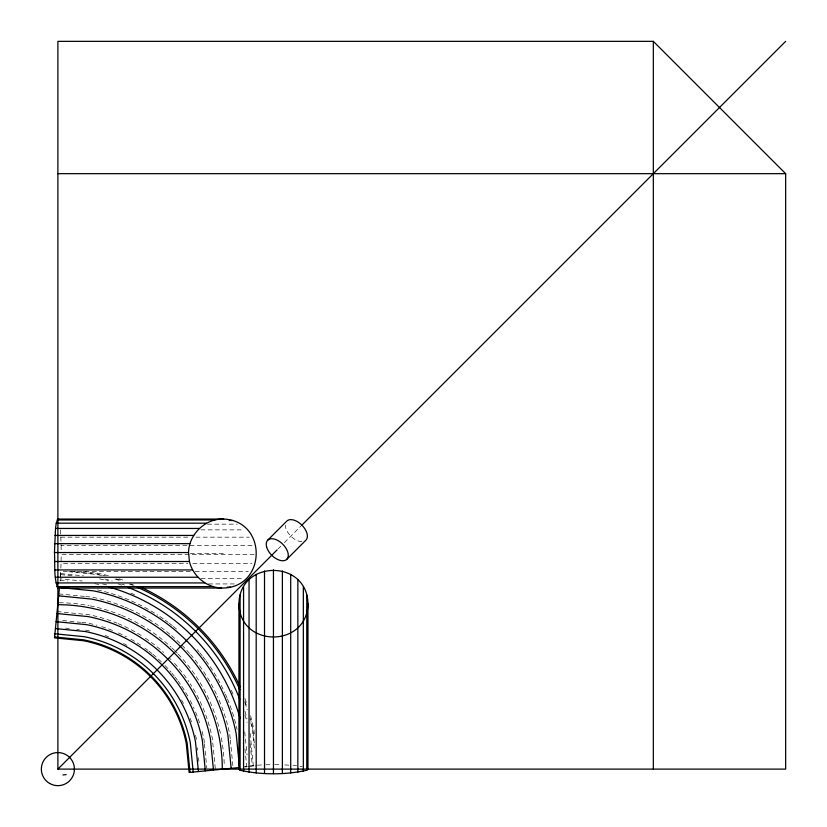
<?xml version="1.0" encoding="UTF-8"?>
<svg xmlns="http://www.w3.org/2000/svg" width="827" height="827" viewBox="0 0 827 827"><rect width="100%" height="100%" fill="white"/><g stroke="black" fill="none" stroke-linecap="round" stroke-linejoin="round"><path stroke-width="0.62" stroke-dasharray="4.13 3.1" d="M61.095 560.913L61.198 554.555L255.688 554.555M60.847 568.149L61.053 563.445L187.801 563.445M60.33 576.326L60.691 571.674L192.629 571.674M60.113 581.143L60.34 578.838L82.204 580.988M60.423 578.011L61.115 570.971M278.017 548.983L280.756 546.244M284.405 542.595L300.842 526.158M244.658 766.691L246.849 766.319M250.23 765.833L253.806 765.482M244.699 767.001L247.004 766.774M247.862 766.691L256.556 765.833M257.383 765.182L262.138 764.923M265.787 764.779L272.176 764.665M207.453 524.173L237.287 524.173M200.868 529.869L244.141 529.869M60.278 529.869L60.795 537.168L190.758 537.168M195.896 537.168L249.309 537.168M60.795 537.168L61.105 545.593L252.452 545.593M190.272 553.552L223.29 553.552M192.805 563.445L251.946 563.445M195.193 571.674L248.327 571.674M201.033 578.652L242.745 578.652M208.528 583.934L234.299 583.934M274.719 764.665L281.108 764.779M284.757 764.923L289.512 765.182M82.886 571.674L96.883 573.049A199.896 199.896 0 0 1 109.205 575.912M73.861 571.695L96.707 573.948A198.987 198.987 0 0 1 105.298 575.85M68.724 571.715L96.604 574.465A198.459 198.459 0 0 1 102.724 575.778M60.857 573.618L83.506 575.85M60.753 574.62L73.303 575.861M60.195 580.265L67.886 581.019M58.862 593.9L84.426 596.412M85.698 596.536L92.086 597.166A175.314 175.314 0 0 1 123.802 606.667M57.115 611.577L88.603 614.678A157.45 157.45 0 0 1 116.958 623.155M62.687 620.55L80.57 622.317M81.852 622.442L86.969 622.938A149.036 149.036 0 0 1 96.862 625.264M65.571 628.138L69.313 628.51M76.797 629.244L79.299 629.492M293.089 765.482L296.655 765.833M300.046 766.319L302.237 766.691M254.323 733.931L253.951 730.117A199.896 199.896 0 0 0 250.074 714.125M254.302 742.987L253.052 730.293A198.987 198.987 0 0 0 250.209 718.032M254.282 748.135L252.535 730.396A198.459 198.459 0 0 0 250.023 719.387M250.157 733.435L253.382 766.143M250.147 743.659L252.38 766.247M244.74 731.947L247.025 755.092M244.968 748.869L246.735 766.805M230.206 738.738L229.834 734.914A175.314 175.314 0 0 0 217.315 696.2M230.34 740.02L232.852 765.585M215.299 768.624L212.322 738.397A157.45 157.45 0 0 0 190.21 683.774M204.31 742.594L204.062 740.031A149.036 149.036 0 0 0 201.736 730.138M204.434 743.866L206.822 768.149M197.508 747.701L197.756 750.203M198.49 757.687L198.862 761.429M61.105 545.593L61.157 550.71M301.876 541.664A13.501 7.794 45 0 1 285.336 525.124M59.234 602.728A166.341 166.341 0 0 1 89.13 605.674M90.35 605.912A166.341 166.341 0 0 1 120.411 614.895M121.569 615.371A166.341 166.341 0 0 1 171.044 647.096M171.964 647.954A166.341 166.341 0 0 1 174.673 650.56M175.562 651.438A166.341 166.341 0 0 1 177.309 653.227M178.187 654.126A166.341 166.341 0 0 1 220.84 735.42M221.326 737.87A166.341 166.341 0 0 1 224.241 765.264M99.612 578.869A194.769 194.769 0 0 1 108.285 580.978M118.085 583.883A194.769 194.769 0 0 1 121.724 585.102M244.999 715.024A194.769 194.769 0 0 1 246.984 722.426M114.891 579.014A198.459 198.459 0 0 1 120.907 580.916M129.188 583.903A198.459 198.459 0 0 1 132.682 585.278M244.844 702.526A198.459 198.459 0 0 1 247.242 709.69M118.943 578.766A199.896 199.896 0 0 1 124.96 580.802M244.895 698.474A199.896 199.896 0 0 1 247.035 704.439M116.256 578.879A198.987 198.987 0 0 1 122.272 580.823M130.552 583.862A198.987 198.987 0 0 1 134.036 585.268M244.916 701.162A198.987 198.987 0 0 1 246.973 707.126M104.812 579.034A195.782 195.782 0 0 1 112.255 581.03M122.055 584.141A195.782 195.782 0 0 1 124.474 584.999M244.864 711.044A195.782 195.782 0 0 1 247.004 718.456M97.452 589.899A183.532 183.532 0 0 1 130.48 600.547M131.658 601.064A183.532 183.532 0 0 1 157.719 615.102M159.849 616.508A183.532 183.532 0 0 1 164.077 619.423M165.121 620.167A183.532 183.532 0 0 1 168.232 622.452M169.256 623.238A183.532 183.532 0 0 1 172.316 625.615M173.319 626.421A183.532 183.532 0 0 1 177.288 629.729M197.271 649.712A183.532 183.532 0 0 1 198.935 651.686M199.762 652.679A183.532 183.532 0 0 1 202.181 655.697M202.977 656.721A183.532 183.532 0 0 1 205.313 659.801M206.078 660.835A183.532 183.532 0 0 1 224.892 692.995M225.42 694.163A183.532 183.532 0 0 1 226.96 697.699M227.446 698.877A183.532 183.532 0 0 1 237.101 729.548M124.98 607.142A175.314 175.314 0 0 1 128.485 608.641M129.643 609.158A175.314 175.314 0 0 1 170.579 634.816M171.561 635.643A175.314 175.314 0 0 1 180.958 644.254M181.857 645.143A175.314 175.314 0 0 1 189.683 653.506M190.52 654.467A175.314 175.314 0 0 1 202.233 669.612M203.659 671.71A175.314 175.314 0 0 1 216.788 695.042M118.147 623.641A157.45 157.45 0 0 1 143.226 636.79M145.366 638.196A157.45 157.45 0 0 1 163.643 652.462M169.225 657.775A157.45 157.45 0 0 1 171.024 659.605M174.538 663.357A157.45 157.45 0 0 1 188.804 681.634M101.762 626.68A149.036 149.036 0 0 1 114.922 631.425M118.416 632.924A149.036 149.036 0 0 1 126.448 636.78M130.945 639.209A149.036 149.036 0 0 1 140.683 645.194M144.859 648.079A149.036 149.036 0 0 1 147.93 650.353M148.943 651.128A149.036 149.036 0 0 1 151.941 653.506M152.923 654.312A149.036 149.036 0 0 1 161.461 661.951M165.049 665.539A149.036 149.036 0 0 1 171.044 672.124M171.871 673.095A149.036 149.036 0 0 1 174.301 676.052M175.086 677.055A149.036 149.036 0 0 1 177.412 680.094M178.167 681.117A149.036 149.036 0 0 1 180.379 684.218M181.806 686.317A149.036 149.036 0 0 1 187.791 696.055M190.22 700.552A149.036 149.036 0 0 1 194.076 708.584M195.575 712.078A149.036 149.036 0 0 1 200.32 725.238M85.543 630.112A141.727 141.727 0 0 1 91.694 631.477M105.06 635.467A141.727 141.727 0 0 1 108.616 636.769M123.574 643.53A141.727 141.727 0 0 1 126.924 645.339M181.661 700.076A141.727 141.727 0 0 1 183.47 703.426M190.231 718.384A141.727 141.727 0 0 1 191.533 721.94M195.523 735.306A141.727 141.727 0 0 1 196.888 741.457M102.589 583.914A190.51 190.51 0 0 1 107.593 585.196M130.8 593.104A190.51 190.51 0 0 1 136.693 595.657M231.343 690.307A190.51 190.51 0 0 1 233.896 696.2M94.774 583.666A189.073 189.073 0 0 1 101.008 585.02"/><path stroke-width="1.24" d="M54.468 552.55L55.523 528.453L56.236 523.181L57.931 519.056L223.683 519.056C268.299 520.969 266.377 588.741 221.698 588.049L57.735 588.049C53.569 576.926 55.171 564.283 54.468 552.55L188.525 552.55C188.918 534.211 205.272 518.415 223.683 519.056M59.482 587.501L54.52 637.875L83.424 640.718A130.904 130.904 0 0 1 186.282 743.576L189.125 772.48L239.499 767.518M238.931 603.71C239.613 559.362 307.282 559.362 307.964 603.71L307.964 769.11L306.786 770.268C285.108 774.992 261.787 774.992 240.109 770.268L238.931 769.11L238.931 603.71C239.613 648.058 307.282 648.058 307.964 603.71M57.735 588.049L58.603 587.139M267.71 540.186L286.814 521.093A13.501 7.794 45 0 1 301.876 525.124A13.501 7.794 45 0 1 305.907 540.186L286.814 559.29M57.89 769.11L785.65 769.11L785.65 173.67L653.33 41.35L57.89 41.35L57.89 769.11L277.097 549.903M301.752 525.248L785.65 41.35M62.914 774.961L66.15 774.599M57.89 173.67L785.65 173.67M57.053 519.966L214.803 519.966M229.224 520.493L232.49 520.493M56.236 523.181L206.471 523.181M55.523 528.453L199.235 528.453M54.964 535.441L193.601 535.441M54.603 543.659L189.941 543.659M54.551 561.512L189.435 561.512C192.97 576.254 206.512 587.511 221.698 588.049M54.871 569.937L192.608 569.937M55.378 577.236L197.829 577.236M56.06 582.932L204.745 582.932M56.867 586.612L212.89 586.612M227.332 587.139L230.578 587.139M60.743 587.625L93.348 590.829A181.764 181.764 0 0 1 236.171 733.652L239.375 766.257M58.665 595.843L91.704 599.089A173.35 173.35 0 0 1 227.911 735.296L231.157 768.335M56.918 613.52L88.22 616.611A155.486 155.486 0 0 1 210.389 738.78L213.48 770.082M56.122 621.666L86.618 624.664A147.268 147.268 0 0 1 202.336 740.382L205.334 770.878M55.44 628.582L85.264 631.518A140.29 140.29 0 0 1 195.482 741.736L198.418 771.56M54.923 633.802L84.23 636.687A135.018 135.018 0 0 1 190.313 742.77L193.198 772.077M54.613 636.976L83.61 639.829A131.813 131.813 0 0 1 187.171 743.39L190.024 772.387M188.525 552.55L189.435 561.512M653.33 41.35L653.33 769.11M306.786 594.933L306.786 770.268M303.333 586.746L303.333 771.343M297.854 579.717L297.854 772.273M290.701 574.331L290.701 772.976M282.379 570.94L282.379 773.421M273.448 569.782L273.448 773.576M264.516 570.94L264.516 773.421M256.194 574.331L256.194 772.976M249.041 579.717L249.041 772.273M243.562 586.746L243.562 771.343M240.109 594.933L240.109 770.268M57.787 604.702A164.459 164.459 0 0 1 222.298 769.213M127.709 587.284A194.769 194.769 0 0 1 239.716 699.291M108.461 586.922A189.073 189.073 0 0 1 240.078 718.539M137.292 587.222A198.459 198.459 0 0 1 239.778 689.708M140.176 586.932A199.896 199.896 0 0 1 240.068 686.823M266.614 546.885A13.501 7.794 45 0 0 285.057 560.386A13.501 7.794 45 0 0 280.115 541.943A13.501 7.794 45 0 0 266.614 546.885M49.62 783.438A16.54 16.54 0 0 0 74.43 769.11A16.54 16.54 0 0 0 49.62 754.782A16.54 16.54 0 0 0 49.62 783.438"/></g></svg>
